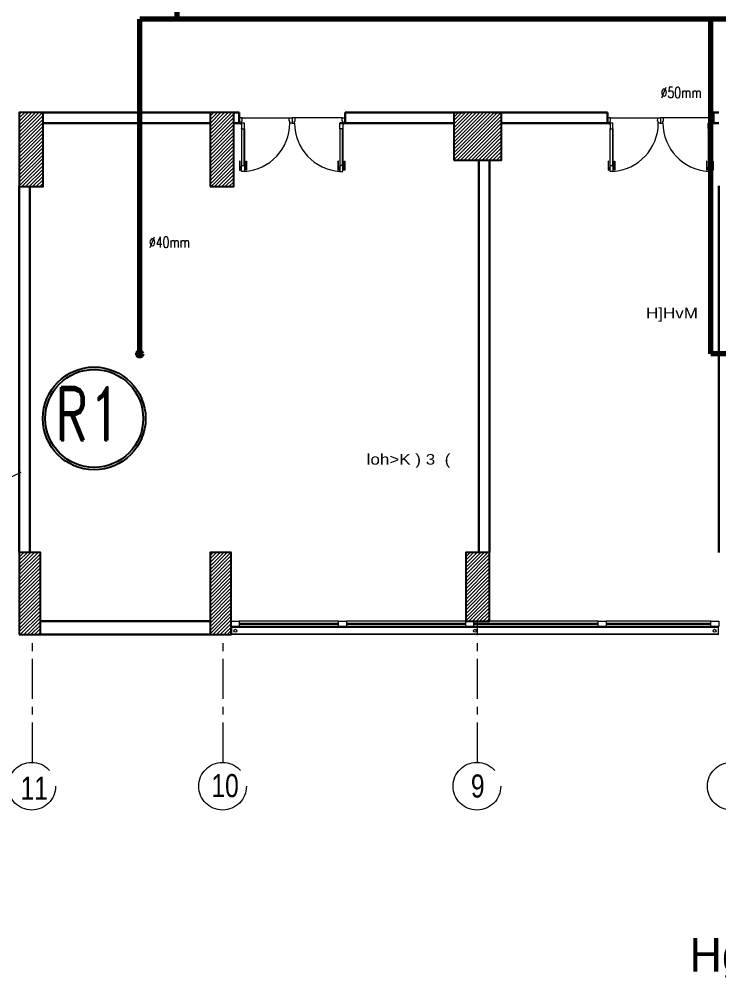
# Model space of a CAD drawing. Extents: x 800 to 995, y 398 to 804.
# Drawn here: x 868.69 to 881.89, y 769.81 to 787.97 of the extents above; entities that cross this region are included whole.
import ezdxf
from ezdxf.enums import TextEntityAlignment as Align

# ---------------------------------------------------------------- set-up
doc = ezdxf.new("R2010")
doc.units = 0
doc.header["$MEASUREMENT"] = 0
doc.linetypes.add('CENTERX2', pattern=[4, 2.5, -0.5, 0.5, -0.5])
for name, color, linetype, lineweight in [('axis', 1, 'CENTERX2', 5), ('Column', 6, 'CONTINUOUS', 25), ('DOOR', 30, 'CONTINUOUS', 9), ('elev', 90, 'CONTINUOUS', 9), ('Elevation', 150, 'CONTINUOUS', 18), ('hatch', 252, 'CONTINUOUS', 9), ('P-C-WATER', 5, 'CONTINUOUS', 70), ('P-TEXT', 1, 'CONTINUOUS', 25), ('text', 72, 'CONTINUOUS', 15), ('txt in circle', 11, 'CONTINUOUS', 13), ('UG-Khartosha', 11, 'CONTINUOUS', 20), ('Wall', 252, 'CONTINUOUS', 30), ('WINDOW', 252, 'CONTINUOUS', 5)]:
    doc.layers.add(name, color=color, linetype=linetype, lineweight=lineweight)
doc.styles.add('ROMANC', font='romand.shx')
doc.styles.add('SOSA', font='sosa.shx')
doc.styles.add('SOSA2', font='SOSA.shx', dxfattribs={"width": 0.8})
pattern_1 = [(45, (1091.292394, 462.291326), (-0.0336759605, 0.0336759605), [])]

# ---------------------------------------------------------------- blocks, each defined once
blk = doc.blocks.new('fghh')
at = {"layer": 'hatch'}
for p, q in [((1434.894, 1497.176), (1434.61, 1497.792)), ((1435.256, 1497.18), (1434.656, 1496.903)), ((1434.656, 1496.903), (1434.894, 1497.176)), ((1435.256, 1497.18), (1435.018, 1496.907)), ((1435.256, 1496.392), (1435.018, 1496.907))]:
    blk.add_line(p, q, dxfattribs=at)

msp = doc.modelspace()

# ---------------------------------------------------------------- hatches: boundary and pattern name
at = {"layer": 'hatch'}
h = msp.add_hatch(dxfattribs=at)
h.set_pattern_fill('ANSI31', color=252, scale=0.015, style=0)
h.set_pattern_definition(pattern_1)
h.paths.add_polyline_path([(868.685, 784.813), (869.135, 784.813), (869.135, 786.213), (868.685, 786.213)])
h = msp.add_hatch(dxfattribs=at)
h.set_pattern_fill('ANSI31', color=252, scale=0.015, style=0)
h.set_pattern_definition(pattern_1)
h.paths.add_polyline_path([(872.285, 784.813), (872.735, 784.813), (872.735, 786.213), (872.285, 786.213)])
h = msp.add_hatch(dxfattribs=at)
h.set_pattern_fill('ANSI31', color=252, scale=0.015, style=0)
h.set_pattern_definition([(45, (1104.317394, 463.091326), (-0.0336759605, 0.0336759605), [])])
h.paths.add_polyline_path([(876.885, 785.313), (877.785, 785.313), (877.785, 786.213), (876.885, 786.213)])
h = msp.add_hatch(dxfattribs=at)
h.set_pattern_fill('ANSI31', color=252, scale=0.015, style=0)
h.set_pattern_definition(pattern_1)
h.paths.add_polyline_path([(868.685, 776.363), (869.085, 776.363), (869.085, 777.913), (868.685, 777.913)])
h = msp.add_hatch(dxfattribs=at)
h.set_pattern_fill('ANSI31', color=252, scale=0.015, style=0)
h.set_pattern_definition(pattern_1)
h.paths.add_polyline_path([(872.285, 776.363), (872.685, 776.363), (872.685, 777.913), (872.285, 777.913)])
h = msp.add_hatch(dxfattribs=at)
h.set_pattern_fill('ANSI31', color=252, scale=0.015, style=0)
h.set_pattern_definition(pattern_1)
h.paths.add_polyline_path([(877.11, 776.613), (877.56, 776.613), (877.56, 777.913), (877.11, 777.913)])

# ---------------------------------------------------------------- linework, layer by layer
at = {"layer": 'axis', "color": 0, "ltscale": 0.3}
for p, q in [((877.335, 773.952), (877.335, 776.613)), ((868.935, 773.952), (868.935, 776.363)), ((872.535, 773.952), (872.535, 776.363))]:
    msp.add_line(p, q, dxfattribs=at)
at = {"layer": 'axis', "color": 0}
for centre in [(868.922, 773.502), (872.522, 773.502), (877.322, 773.502), (882.122, 773.502)]:
    msp.add_circle(centre, 0.45, dxfattribs=at)
at = {"layer": 'Column', "color": 252}
for points in [[(868.685, 784.813), (869.135, 784.813), (869.135, 786.213), (868.685, 786.213)], [(872.285, 784.813), (872.735, 784.813), (872.735, 786.213), (872.285, 786.213)], [(876.885, 785.313), (877.785, 785.313), (877.785, 786.213), (876.885, 786.213)], [(868.685, 776.363), (869.085, 776.363), (869.085, 777.913), (868.685, 777.913)], [(872.285, 776.363), (872.685, 776.363), (872.685, 777.913), (872.285, 777.913)], [(877.11, 776.613), (877.56, 776.613), (877.56, 777.913), (877.11, 777.913)]]:
    msp.add_lwpolyline(points, close=True, dxfattribs=at)
at = {"layer": 'DOOR', "color": 251}
for p, q in [((872.891, 786.113), (873.78, 786.113)), ((874.78, 786.113), (873.891, 786.113)), ((879.844, 786.113), (880.733, 786.113)), ((881.733, 786.113), (880.844, 786.113))]:
    msp.add_line(p, q, dxfattribs=at)
at = {"layer": 'DOOR', "color": 252}
for p, q in [((872.879, 785.908), (872.879, 785.208)), ((872.884, 785.208), (872.884, 785.908)), ((872.931, 785.208), (872.931, 785.908)), ((872.936, 785.908), (872.936, 785.208)), ((874.735, 785.908), (874.735, 785.208)), ((874.74, 785.208), (874.74, 785.908)), ((874.786, 785.208), (874.786, 785.908)), ((874.791, 785.908), (874.791, 785.208)), ((879.832, 785.908), (879.832, 785.208)), ((879.837, 785.208), (879.837, 785.908)), ((879.884, 785.208), (879.884, 785.908)), ((879.889, 785.908), (879.889, 785.208)), ((881.688, 785.908), (881.688, 785.208)), ((881.693, 785.208), (881.693, 785.908)), ((881.739, 785.208), (881.739, 785.908)), ((881.744, 785.908), (881.744, 785.208))]:
    msp.add_line(p, q, dxfattribs=at)
at = {"layer": 'DOOR', "color": 5}
for points in [[(872.835, 786.113), (872.835, 786.013), (872.88, 786.013), (872.88, 786.051), (872.891, 786.051), (872.891, 786.113)], [(873.835, 786.113), (873.835, 786.013), (873.791, 786.013), (873.791, 786.051), (873.78, 786.051), (873.78, 786.113)], [(873.835, 786.113), (873.835, 786.013), (873.88, 786.013), (873.88, 786.051), (873.891, 786.051), (873.891, 786.113)], [(874.835, 786.113), (874.835, 786.013), (874.791, 786.013), (874.791, 786.051), (874.78, 786.051), (874.78, 786.113)], [(879.788, 786.113), (879.788, 786.013), (879.833, 786.013), (879.833, 786.051), (879.844, 786.051), (879.844, 786.113)], [(880.788, 786.113), (880.788, 786.013), (880.744, 786.013), (880.744, 786.051), (880.732, 786.051), (880.733, 786.113)], [(880.788, 786.113), (880.788, 786.013), (880.833, 786.013), (880.833, 786.051), (880.844, 786.051), (880.844, 786.113)], [(881.788, 786.113), (881.788, 786.013), (881.744, 786.013), (881.744, 786.051), (881.733, 786.051), (881.733, 786.113)], [(872.884, 785.913), (872.884, 785.902), (872.931, 785.902), (872.931, 785.913), (872.935, 785.913), (872.935, 786.013), (872.935, 786.013), (872.88, 786.013), (872.88, 785.913)], [(874.786, 785.913), (874.786, 785.902), (874.74, 785.902), (874.74, 785.913), (874.735, 785.913), (874.735, 786.013), (874.735, 786.013), (874.791, 786.013), (874.791, 785.913)], [(879.837, 785.913), (879.837, 785.902), (879.884, 785.902), (879.884, 785.913), (879.888, 785.913), (879.888, 786.013), (879.888, 786.013), (879.833, 786.013), (879.833, 785.913)], [(881.739, 785.913), (881.739, 785.902), (881.693, 785.902), (881.693, 785.913), (881.688, 785.913), (881.688, 786.013), (881.688, 786.013), (881.744, 786.013), (881.744, 785.913)], [(872.884, 785.202), (872.884, 785.214), (872.931, 785.214), (872.931, 785.202), (872.935, 785.202), (872.935, 785.102), (872.935, 785.102), (872.88, 785.102), (872.88, 785.202)], [(874.786, 785.202), (874.786, 785.214), (874.74, 785.214), (874.74, 785.202), (874.735, 785.202), (874.735, 785.102), (874.735, 785.102), (874.791, 785.102), (874.791, 785.202)], [(879.837, 785.202), (879.837, 785.214), (879.884, 785.214), (879.884, 785.202), (879.888, 785.202), (879.888, 785.102), (879.888, 785.102), (879.833, 785.102), (879.833, 785.202)], [(881.739, 785.202), (881.739, 785.214), (881.693, 785.214), (881.693, 785.202), (881.688, 785.202), (881.688, 785.102), (881.688, 785.102), (881.744, 785.102), (881.744, 785.202)]]:
    msp.add_lwpolyline(points, close=True, dxfattribs=at)
for points in [[(872.884, 785.903), (872.884, 785.903, -1), (872.884, 785.913)], [(872.931, 785.903), (872.931, 785.903, 1), (872.931, 785.913)], [(874.74, 785.903), (874.74, 785.903, -1), (874.74, 785.913)], [(874.786, 785.903), (874.786, 785.903, 1), (874.786, 785.913)], [(879.837, 785.903), (879.837, 785.903, -1), (879.837, 785.913)], [(879.884, 785.903), (879.884, 785.903, 1), (879.884, 785.913)], [(881.693, 785.903), (881.693, 785.903, -1), (881.693, 785.913)], [(881.739, 785.903), (881.739, 785.903, 1), (881.739, 785.913)], [(872.884, 785.213), (872.884, 785.213, 1), (872.884, 785.203)], [(872.931, 785.213), (872.931, 785.213, -1), (872.931, 785.203)], [(874.74, 785.213), (874.74, 785.213, 1), (874.74, 785.203)], [(874.786, 785.213), (874.786, 785.213, -1), (874.786, 785.203)], [(879.837, 785.213), (879.837, 785.213, 1), (879.837, 785.203)], [(879.884, 785.213), (879.884, 785.213, -1), (879.884, 785.203)], [(881.693, 785.213), (881.693, 785.213, 1), (881.693, 785.203)], [(881.739, 785.213), (881.739, 785.213, -1), (881.739, 785.203)]]:
    msp.add_lwpolyline(points, format="xyb", close=True, dxfattribs=at)
at = {"layer": 'DOOR', "color": 1}
for points in [[(872.851, 785.297), (872.843, 785.297), (872.843, 785.125), (872.851, 785.125)], [(872.964, 785.297), (872.972, 785.297), (872.972, 785.125), (872.964, 785.125)], [(874.707, 785.297), (874.699, 785.297), (874.699, 785.125), (874.707, 785.125)], [(874.819, 785.297), (874.827, 785.297), (874.827, 785.125), (874.819, 785.125)], [(879.804, 785.297), (879.796, 785.297), (879.796, 785.125), (879.804, 785.125)], [(879.917, 785.297), (879.925, 785.297), (879.925, 785.125), (879.917, 785.125)], [(881.66, 785.297), (881.652, 785.297), (881.652, 785.125), (881.66, 785.125)], [(881.772, 785.297), (881.78, 785.297), (881.78, 785.125), (881.772, 785.125)], [(872.863, 785.142), (872.857, 785.142), (872.857, 785.163), (872.863, 785.163)], [(872.952, 785.142), (872.958, 785.142), (872.958, 785.163), (872.952, 785.163)], [(874.719, 785.142), (874.712, 785.142), (874.712, 785.163), (874.719, 785.163)], [(874.807, 785.142), (874.814, 785.142), (874.814, 785.163), (874.807, 785.163)], [(879.816, 785.142), (879.809, 785.142), (879.809, 785.163), (879.816, 785.163)], [(879.905, 785.142), (879.911, 785.142), (879.911, 785.163), (879.905, 785.163)], [(881.671, 785.142), (881.665, 785.142), (881.665, 785.163), (881.671, 785.163)], [(881.76, 785.142), (881.767, 785.142), (881.767, 785.163), (881.76, 785.163)]]:
    msp.add_lwpolyline(points, close=True, dxfattribs=at)
for points in [[(872.88, 785.18), (872.869, 785.18), (872.869, 785.125), (872.88, 785.125)], [(874.791, 785.18), (874.802, 785.18), (874.802, 785.125), (874.791, 785.125)], [(879.833, 785.18), (879.821, 785.18), (879.821, 785.125), (879.833, 785.125)], [(881.744, 785.18), (881.755, 785.18), (881.755, 785.125), (881.744, 785.125)], [(872.869, 785.17), (872.863, 785.17), (872.863, 785.135), (872.869, 785.135)], [(872.946, 785.17), (872.952, 785.17), (872.952, 785.135), (872.946, 785.135)], [(874.724, 785.17), (874.719, 785.17), (874.719, 785.135), (874.724, 785.135)], [(874.802, 785.17), (874.807, 785.17), (874.807, 785.135), (874.802, 785.135)], [(879.821, 785.17), (879.816, 785.17), (879.816, 785.135), (879.821, 785.135)], [(879.899, 785.17), (879.905, 785.17), (879.905, 785.135), (879.899, 785.135)], [(881.677, 785.17), (881.671, 785.17), (881.671, 785.135), (881.677, 785.135)], [(881.755, 785.17), (881.76, 785.17), (881.76, 785.135), (881.755, 785.135)]]:
    msp.add_lwpolyline(points, dxfattribs=at)
at = {"layer": 'DOOR', "color": 5}
for points in [[(872.935, 785.18), (872.946, 785.18), (872.946, 785.125), (872.935, 785.125)], [(874.735, 785.18), (874.724, 785.18), (874.724, 785.125), (874.735, 785.125)], [(879.888, 785.18), (879.899, 785.18), (879.899, 785.125), (879.888, 785.125)], [(881.688, 785.18), (881.677, 785.18), (881.677, 785.125), (881.688, 785.125)]]:
    msp.add_lwpolyline(points, dxfattribs=at)
at = {"layer": 'DOOR', "color": 1}
for points in [[(872.851, 785.143, 1), (872.857, 785.143), (872.857, 785.143), (872.857, 785.162), (872.857, 785.162, 1), (872.851, 785.162), (872.851, 785.162)], [(872.964, 785.143, -1), (872.958, 785.143), (872.958, 785.143), (872.958, 785.162), (872.958, 785.162, -1), (872.964, 785.162), (872.964, 785.162)], [(874.707, 785.143, 1), (874.712, 785.143), (874.712, 785.143), (874.712, 785.162), (874.712, 785.162, 1), (874.707, 785.162), (874.707, 785.162)], [(874.819, 785.143, -1), (874.814, 785.143), (874.814, 785.143), (874.814, 785.162), (874.814, 785.162, -1), (874.819, 785.162), (874.819, 785.162)], [(879.804, 785.143, 1), (879.809, 785.143), (879.809, 785.143), (879.809, 785.162), (879.809, 785.162, 1), (879.804, 785.162), (879.804, 785.162)], [(879.917, 785.143, -1), (879.911, 785.143), (879.911, 785.143), (879.911, 785.162), (879.911, 785.162, -1), (879.917, 785.162), (879.917, 785.162)], [(881.66, 785.143, 1), (881.665, 785.143), (881.665, 785.143), (881.665, 785.162), (881.665, 785.162, 1), (881.66, 785.162), (881.66, 785.162)], [(881.772, 785.143, -1), (881.767, 785.143), (881.767, 785.143), (881.767, 785.162), (881.767, 785.162, -1), (881.772, 785.162), (881.772, 785.162)]]:
    msp.add_lwpolyline(points, format="xyb", close=True, dxfattribs=at)
at = {"layer": 'DOOR', "color": 5}
for centre in [(872.869, 786.002), (874.802, 786.002), (879.821, 786.002), (881.755, 786.002)]:
    msp.add_circle(centre, 0.0111, dxfattribs=at)
at = {"layer": 'DOOR', "color": 252}
for centre, start, end in [((872.878, 786.013), 273.6023, 0), ((874.793, 786.013), 180, 266.3977), ((879.831, 786.013), 273.6023, 0), ((881.746, 786.013), 180, 266.3977)]:
    msp.add_arc(centre, 0.913, start, end, dxfattribs=at)
at = {"layer": 'elev', "color": 252, "linetype": 'Continuous'}
for p, q in [((872.685, 776.613), (872.835, 776.613)), ((872.685, 776.513), (872.685, 776.613)), ((872.835, 776.513), (872.685, 776.513)), ((872.835, 776.613), (872.835, 776.513)), ((874.71, 776.613), (874.86, 776.613)), ((874.71, 776.513), (874.71, 776.613)), ((874.86, 776.513), (874.71, 776.513)), ((874.86, 776.613), (874.86, 776.513)), ((877.11, 776.613), (877.26, 776.613)), ((877.11, 776.513), (877.11, 776.613)), ((877.26, 776.513), (877.11, 776.513)), ((877.26, 776.613), (877.26, 776.513)), ((879.61, 776.613), (879.76, 776.613)), ((879.61, 776.513), (879.61, 776.613)), ((879.76, 776.513), (879.61, 776.513)), ((879.76, 776.613), (879.76, 776.513)), ((881.735, 776.613), (881.885, 776.613)), ((881.735, 776.513), (881.735, 776.613)), ((881.885, 776.513), (881.735, 776.513)), ((881.885, 776.613), (881.885, 776.513))]:
    msp.add_line(p, q, dxfattribs=at)
at = {"layer": 'Elevation', "color": 252}
for p, q in [((872.695, 776.503), (881.875, 776.503)), ((872.695, 776.373), (872.695, 776.503)), ((881.875, 776.503), (881.875, 776.373)), ((881.885, 776.363), (872.685, 776.363)), ((881.875, 776.373), (872.695, 776.373))]:
    msp.add_line(p, q, dxfattribs=at)
for centre in [(872.764, 776.435), (877.285, 776.435), (881.806, 776.435)]:
    msp.add_circle(centre, 0.0273, dxfattribs=at)
at = {"layer": 'P-C-WATER', "linetype": 'Continuous'}
for p, q in [((871.66, 797.396), (871.66, 787.971)), ((914.188, 787.971), (870.959, 787.971)), ((870.959, 781.657), (870.959, 787.971)), ((881.737, 781.657), (881.737, 787.971)), ((882.088, 781.657), (881.737, 781.657))]:
    msp.add_line(p, q, dxfattribs=at)
msp.add_circle((870.959, 781.657), 0.0375, dxfattribs=at)
msp.add_circle((870.959, 781.657), 0.0375, dxfattribs=at)
at = {"layer": 'P-TEXT', "color": 41}
for radius in [0.97, 0.925]:
    msp.add_circle((870.1, 780.44), radius, dxfattribs=at)
at = {"layer": 'Wall', "color": 252, "linetype": 'Continuous'}
for p, q in [((869.085, 786.213), (872.285, 786.213)), ((872.835, 786.213), (872.735, 786.213)), ((872.835, 786.013), (872.835, 786.213)), ((877.06, 786.213), (874.835, 786.213)), ((874.835, 786.213), (874.835, 786.013)), ((877.61, 786.213), (879.788, 786.213)), ((879.788, 786.213), (879.788, 786.013)), ((881.788, 786.213), (881.885, 786.213)), ((881.788, 786.013), (881.788, 786.213)), ((869.135, 786.013), (872.285, 786.013)), ((872.841, 786.013), (872.735, 786.013)), ((876.885, 786.013), (874.735, 786.013)), ((877.785, 786.013), (879.838, 786.013)), ((881.783, 786.013), (881.885, 786.013)), ((877.36, 777.913), (877.36, 785.313)), ((877.56, 777.913), (877.56, 785.313)), ((868.685, 784.831), (868.685, 777.913)), ((868.885, 784.829), (868.885, 777.913)), ((881.885, 784.83), (881.885, 777.913)), ((881.885, 778.293), (881.885, 777.913)), ((872.285, 776.613), (869.085, 776.613)), ((872.285, 776.363), (869.085, 776.363))]:
    msp.add_line(p, q, dxfattribs=at)
at = {"layer": 'WINDOW', "color": 252, "linetype": 'Continuous'}
for p, q in [((874.71, 776.613), (872.835, 776.613)), ((874.71, 776.573), (872.835, 776.573)), ((874.71, 776.553), (872.835, 776.553)), ((874.71, 776.513), (872.835, 776.513)), ((877.11, 776.613), (874.86, 776.613)), ((877.11, 776.573), (874.86, 776.573)), ((877.11, 776.553), (874.86, 776.553)), ((877.11, 776.513), (874.86, 776.513)), ((879.61, 776.613), (877.26, 776.613)), ((879.61, 776.573), (877.26, 776.573)), ((879.61, 776.553), (877.26, 776.553)), ((879.61, 776.513), (877.26, 776.513)), ((881.735, 776.613), (879.76, 776.613)), ((881.735, 776.573), (879.76, 776.573)), ((881.735, 776.553), (879.76, 776.553)), ((881.735, 776.513), (879.76, 776.513))]:
    msp.add_line(p, q, dxfattribs=at)

# ---------------------------------------------------------------- block references
at = {"layer": 'hatch', "color": 252, "xscale": -1.32715950799479, "yscale": 1.32715950799479, "zscale": 1.32715950799479, "rotation": 139.5504204573208}
msp.add_blockref('fghh', (707.637, 3526.485), dxfattribs=at)

# ---------------------------------------------------------------- texts
at = {"layer": 'P-TEXT', "color": 41, "style": 'ROMANC', "width": 0.75}
for s, height, p in [('%%C50mm', 0.2, (880.789, 786.488)), ('%%C40mm', 0.2, (871.133, 783.664)), ('R1', 1, (869.35, 780.029))]:
    msp.add_text(s, height=height, dxfattribs=at).set_placement(p)
at = {"layer": 'text', "color": 252, "style": 'SOSA2', "width": 1.2}
for s, p in [('H]HvM', (880.512, 782.328)), ('loh>K ) 3  (', (875.241, 779.569))]:
    msp.add_text(s, height=0.2, dxfattribs=at).set_placement(p)
at = {"layer": 'txt in circle', "color": 0, "ltscale": 0.01, "attachment_point": 5, "style": 'SOSA2'}
for s, insert, char_height in [('10', (872.569, 773.51), 0.4355), ('11', (868.969, 773.464), 0.4355), ('9', (877.337, 773.503), 0.435)]:
    msp.add_mtext(s, dxfattribs=dict(at, insert=insert, char_height=char_height))
at = {"layer": 'UG-Khartosha', "style": 'SOSA'}
msp.add_text("Hglsr' H\x92trD gg],v HBvqD", height=0.63338, rotation=359.9999, dxfattribs=at).set_placement((886.121, 770.242), align=Align.MIDDLE)

doc.saveas('drawing.dxf')
